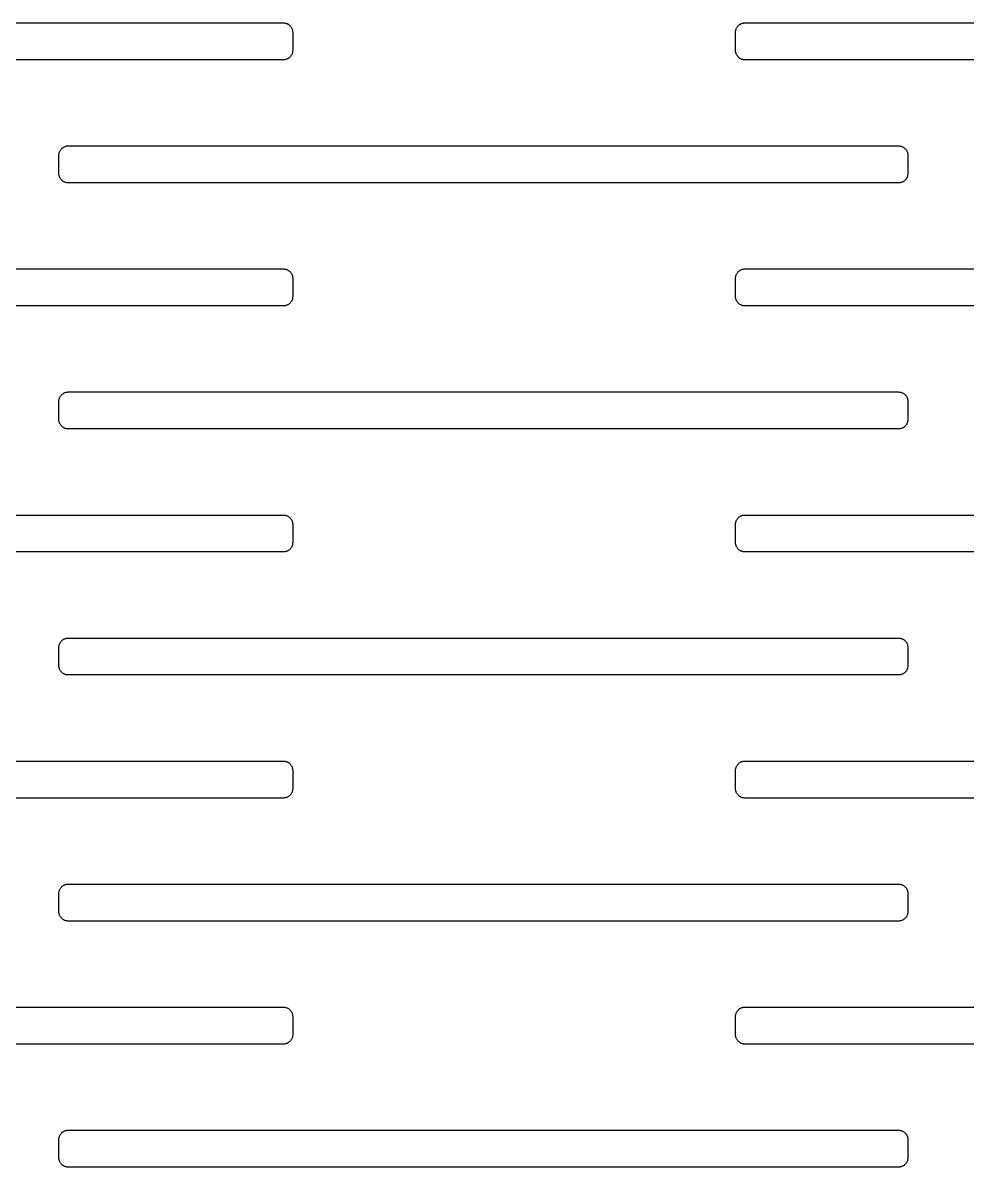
# Model space of a CAD drawing. Header units: metres. Extents: x -156 to 156, y -163 to 163.
# Drawn here: x -100.47 to -69.77, y -37.3 to -0.1 of the extents above; entities that cross this region are included whole.
import ezdxf

# ---------------------------------------------------------------- set-up
doc = ezdxf.new("R2010")
doc.units = ezdxf.units.M

msp = doc.modelspace()

# ---------------------------------------------------------------- linework, layer by layer
for p, q in [((-119, -0.09999), (-92, -0.09999)), ((-92, -0.09999), (-91.9812, -0.10059)), ((-91.9812, -0.10059), (-91.9624, -0.10236)), ((-91.9624, -0.10236), (-91.9438, -0.1053)), ((-91.9438, -0.1053), (-91.9254, -0.10942)), ((-91.9254, -0.10942), (-91.9073, -0.11467)), ((-91.9073, -0.11467), (-91.8896, -0.12106)), ((-91.8896, -0.12106), (-91.8723, -0.12854)), ((-91.8723, -0.12854), (-91.8555, -0.1371)), ((-91.8555, -0.1371), (-91.8392, -0.1467)), ((-91.8392, -0.1467), (-91.8237, -0.15729)), ((-91.8237, -0.15729), (-91.8088, -0.16884)), ((-91.8088, -0.16884), (-91.7946, -0.1813)), ((-91.7946, -0.1813), (-91.7813, -0.19463)), ((-91.7813, -0.19463), (-91.7688, -0.20877)), ((-91.7688, -0.20877), (-91.7573, -0.22366)), ((-91.7573, -0.22366), (-91.7467, -0.23924)), ((-91.7467, -0.23924), (-91.7371, -0.25546)), ((-91.7371, -0.25546), (-91.7285, -0.27226)), ((-91.7285, -0.27226), (-91.7211, -0.28955)), ((-91.7211, -0.28955), (-91.7147, -0.30728)), ((-91.7147, -0.30728), (-91.7094, -0.32539)), ((-91.7094, -0.32539), (-91.7053, -0.34378)), ((-91.7053, -0.34378), (-91.7024, -0.3624)), ((-91.7024, -0.3624), (-91.7006, -0.38115)), ((-77.2994, -0.38115), (-77.2976, -0.3624)), ((-77.2976, -0.3624), (-77.2947, -0.34378)), ((-77.2947, -0.34378), (-77.2906, -0.32539)), ((-77.2906, -0.32539), (-77.2853, -0.30728)), ((-77.2853, -0.30728), (-77.2789, -0.28955)), ((-77.2789, -0.28955), (-77.2714, -0.27226)), ((-77.2714, -0.27226), (-77.2629, -0.25546)), ((-77.2629, -0.25546), (-77.2533, -0.23924)), ((-77.2533, -0.23924), (-77.2427, -0.22366)), ((-77.2427, -0.22366), (-77.2312, -0.20877)), ((-77.2312, -0.20877), (-77.2187, -0.19463)), ((-77.2187, -0.19463), (-77.2054, -0.1813)), ((-77.2054, -0.1813), (-77.1912, -0.16884)), ((-77.1912, -0.16884), (-77.1763, -0.15729)), ((-77.1763, -0.15729), (-77.1608, -0.1467)), ((-77.1608, -0.1467), (-77.1445, -0.1371)), ((-77.1445, -0.1371), (-77.1277, -0.12854)), ((-77.1277, -0.12854), (-77.1104, -0.12106)), ((-77.1104, -0.12106), (-77.0927, -0.11467)), ((-77.0927, -0.11467), (-77.0746, -0.10942)), ((-77.0746, -0.10942), (-77.0562, -0.1053)), ((-77.0562, -0.1053), (-77.0376, -0.10236)), ((-77.0376, -0.10236), (-77.0188, -0.10059)), ((-77.0188, -0.10059), (-77, -0.09999)), ((-77, -0.09999), (-50, -0.09999)), ((-91.7006, -0.38115), (-91.7, -0.39999)), ((-91.7, -0.39999), (-91.7, -1)), ((-77.3, -0.39999), (-77.2994, -0.38115)), ((-77.3, -1), (-77.3, -0.39999)), ((-91.7211, -1.11043), (-91.7285, -1.12773)), ((-91.7147, -1.0927), (-91.7211, -1.11043)), ((-91.7094, -1.0746), (-91.7147, -1.0927)), ((-91.7053, -1.05621), (-91.7094, -1.0746)), ((-91.7024, -1.0376), (-91.7053, -1.05621)), ((-91.7006, -1.01883), (-91.7024, -1.0376)), ((-91.7, -1), (-91.7006, -1.01883)), ((-77.2994, -1.01883), (-77.3, -1)), ((-77.2976, -1.0376), (-77.2994, -1.01883)), ((-77.2947, -1.05621), (-77.2976, -1.0376)), ((-77.2906, -1.0746), (-77.2947, -1.05621)), ((-77.2853, -1.0927), (-77.2906, -1.0746)), ((-77.2789, -1.11043), (-77.2853, -1.0927)), ((-77.2714, -1.12773), (-77.2789, -1.11043)), ((-92, -1.29999), (-119, -1.29999)), ((-91.9812, -1.29941), (-92, -1.29999)), ((-91.9624, -1.29762), (-91.9812, -1.29941)), ((-91.9438, -1.29468), (-91.9624, -1.29762)), ((-91.9254, -1.29057), (-91.9438, -1.29468)), ((-91.9073, -1.28531), (-91.9254, -1.29057)), ((-91.8896, -1.27893), (-91.9073, -1.28531)), ((-91.8723, -1.27144), (-91.8896, -1.27893)), ((-91.8555, -1.26288), (-91.8723, -1.27144)), ((-91.8392, -1.2533), (-91.8555, -1.26288)), ((-91.8237, -1.24269), (-91.8392, -1.2533)), ((-91.8088, -1.23114), (-91.8237, -1.24269)), ((-91.7946, -1.21869), (-91.8088, -1.23114)), ((-91.7813, -1.20535), (-91.7946, -1.21869)), ((-91.7688, -1.19122), (-91.7813, -1.20535)), ((-91.7573, -1.17633), (-91.7688, -1.19122)), ((-91.7467, -1.16074), (-91.7573, -1.17633)), ((-91.7371, -1.14452), (-91.7467, -1.16074)), ((-91.7285, -1.12773), (-91.7371, -1.14452)), ((-77.2629, -1.14452), (-77.2714, -1.12773)), ((-77.2533, -1.16074), (-77.2629, -1.14452)), ((-77.2427, -1.17633), (-77.2533, -1.16074)), ((-77.2312, -1.19122), (-77.2427, -1.17633)), ((-77.2187, -1.20535), (-77.2312, -1.19122)), ((-77.2054, -1.21869), (-77.2187, -1.20535)), ((-77.1912, -1.23114), (-77.2054, -1.21869)), ((-77.1763, -1.24269), (-77.1912, -1.23114)), ((-77.1608, -1.2533), (-77.1763, -1.24269)), ((-77.1445, -1.26288), (-77.1608, -1.2533)), ((-77.1277, -1.27144), (-77.1445, -1.26288)), ((-77.1104, -1.27893), (-77.1277, -1.27144)), ((-77.0927, -1.28531), (-77.1104, -1.27893)), ((-77.0746, -1.29057), (-77.0927, -1.28531)), ((-77.0562, -1.29468), (-77.0746, -1.29057)), ((-77.0376, -1.29762), (-77.0562, -1.29468)), ((-77.0188, -1.29941), (-77.0376, -1.29762)), ((-77, -1.29999), (-77.0188, -1.29941)), ((-50, -1.29999), (-77, -1.29999)), ((-99.3, -4.39999), (-99.2994, -4.38115)), ((-99.3, -5), (-99.3, -4.39999)), ((-99.2994, -4.38115), (-99.2976, -4.3624)), ((-99.2976, -4.3624), (-99.2947, -4.34378)), ((-99.2947, -4.34378), (-99.2906, -4.32539)), ((-99.2906, -4.32539), (-99.2853, -4.30728)), ((-99.2853, -4.30728), (-99.2789, -4.28955)), ((-99.2789, -4.28955), (-99.2714, -4.27226)), ((-99.2714, -4.27226), (-99.2629, -4.25546)), ((-99.2629, -4.25546), (-99.2533, -4.23924)), ((-99.2533, -4.23924), (-99.2427, -4.22366)), ((-99.2427, -4.22366), (-99.2312, -4.20877)), ((-99.2312, -4.20877), (-99.2187, -4.19463)), ((-99.2187, -4.19463), (-99.2054, -4.1813)), ((-99.2054, -4.1813), (-99.1912, -4.16884)), ((-99.1912, -4.16884), (-99.1763, -4.15729)), ((-99.1763, -4.15729), (-99.1608, -4.1467)), ((-99.1608, -4.1467), (-99.1445, -4.1371)), ((-99.1445, -4.1371), (-99.1277, -4.12854)), ((-99.1277, -4.12854), (-99.1104, -4.12106)), ((-99.1104, -4.12106), (-99.0927, -4.11467)), ((-99.0927, -4.11467), (-99.0746, -4.10942)), ((-99.0746, -4.10942), (-99.0562, -4.1053)), ((-99.0562, -4.1053), (-99.0376, -4.10236)), ((-99.0376, -4.10236), (-99.0188, -4.10059)), ((-99.0188, -4.10059), (-99, -4.09999)), ((-99, -4.09999), (-72, -4.09999)), ((-72, -4.09999), (-71.9812, -4.10059)), ((-71.9812, -4.10059), (-71.9624, -4.10236)), ((-71.9624, -4.10236), (-71.9438, -4.1053)), ((-71.9438, -4.1053), (-71.9254, -4.10942)), ((-71.9254, -4.10942), (-71.9073, -4.11467)), ((-71.9073, -4.11467), (-71.8896, -4.12106)), ((-71.8896, -4.12106), (-71.8723, -4.12854)), ((-71.8723, -4.12854), (-71.8555, -4.1371)), ((-71.8555, -4.1371), (-71.8392, -4.1467)), ((-71.8392, -4.1467), (-71.8237, -4.15729)), ((-71.8237, -4.15729), (-71.8088, -4.16884)), ((-71.8088, -4.16884), (-71.7946, -4.1813)), ((-71.7946, -4.1813), (-71.7813, -4.19463)), ((-71.7813, -4.19463), (-71.7688, -4.20877)), ((-71.7688, -4.20877), (-71.7573, -4.22366)), ((-71.7573, -4.22366), (-71.7467, -4.23924)), ((-71.7467, -4.23924), (-71.7371, -4.25546)), ((-71.7371, -4.25546), (-71.7285, -4.27226)), ((-71.7285, -4.27226), (-71.7211, -4.28955)), ((-71.7211, -4.28955), (-71.7147, -4.30728)), ((-71.7147, -4.30728), (-71.7094, -4.32539)), ((-71.7094, -4.32539), (-71.7053, -4.34378)), ((-71.7053, -4.34378), (-71.7024, -4.3624)), ((-71.7024, -4.3624), (-71.7006, -4.38115)), ((-71.7006, -4.38115), (-71.7, -4.39999)), ((-71.7, -4.39999), (-71.7, -5)), ((-99.2994, -5.01883), (-99.3, -5)), ((-99.2976, -5.0376), (-99.2994, -5.01883)), ((-99.2947, -5.05621), (-99.2976, -5.0376)), ((-99.2906, -5.0746), (-99.2947, -5.05621)), ((-99.2853, -5.0927), (-99.2906, -5.0746)), ((-99.2789, -5.11043), (-99.2853, -5.0927)), ((-99.2714, -5.12773), (-99.2789, -5.11043)), ((-99.2629, -5.14452), (-99.2714, -5.12773)), ((-99.2533, -5.16074), (-99.2629, -5.14452)), ((-99.2427, -5.17633), (-99.2533, -5.16074)), ((-99.2312, -5.19122), (-99.2427, -5.17633)), ((-99.2187, -5.20535), (-99.2312, -5.19122)), ((-99.2054, -5.21869), (-99.2187, -5.20535)), ((-71.7813, -5.20535), (-71.7946, -5.21869)), ((-71.7688, -5.19122), (-71.7813, -5.20535)), ((-71.7573, -5.17633), (-71.7688, -5.19122)), ((-71.7467, -5.16074), (-71.7573, -5.17633)), ((-71.7371, -5.14452), (-71.7467, -5.16074)), ((-71.7285, -5.12773), (-71.7371, -5.14452)), ((-71.7211, -5.11043), (-71.7285, -5.12773)), ((-71.7147, -5.0927), (-71.7211, -5.11043)), ((-71.7094, -5.0746), (-71.7147, -5.0927)), ((-71.7053, -5.05621), (-71.7094, -5.0746)), ((-71.7024, -5.0376), (-71.7053, -5.05621)), ((-71.7006, -5.01883), (-71.7024, -5.0376)), ((-71.7, -5), (-71.7006, -5.01883)), ((-99.1912, -5.23114), (-99.2054, -5.21869)), ((-99.1763, -5.24269), (-99.1912, -5.23114)), ((-99.1608, -5.2533), (-99.1763, -5.24269)), ((-99.1445, -5.26288), (-99.1608, -5.2533)), ((-99.1277, -5.27144), (-99.1445, -5.26288)), ((-99.1104, -5.27893), (-99.1277, -5.27144)), ((-99.0927, -5.28531), (-99.1104, -5.27893)), ((-99.0746, -5.29057), (-99.0927, -5.28531)), ((-99.0562, -5.29468), (-99.0746, -5.29057)), ((-99.0376, -5.29762), (-99.0562, -5.29468)), ((-99.0188, -5.29941), (-99.0376, -5.29762)), ((-99, -5.29999), (-99.0188, -5.29941)), ((-72, -5.29999), (-99, -5.29999)), ((-71.9812, -5.29941), (-72, -5.29999)), ((-71.9624, -5.29762), (-71.9812, -5.29941)), ((-71.9438, -5.29468), (-71.9624, -5.29762)), ((-71.9254, -5.29057), (-71.9438, -5.29468)), ((-71.9073, -5.28531), (-71.9254, -5.29057)), ((-71.8896, -5.27893), (-71.9073, -5.28531)), ((-71.8723, -5.27144), (-71.8896, -5.27893)), ((-71.8555, -5.26288), (-71.8723, -5.27144)), ((-71.8392, -5.2533), (-71.8555, -5.26288)), ((-71.8237, -5.24269), (-71.8392, -5.2533)), ((-71.8088, -5.23114), (-71.8237, -5.24269)), ((-71.7946, -5.21869), (-71.8088, -5.23114)), ((-119, -8.09999), (-92, -8.09999)), ((-92, -8.09999), (-91.9812, -8.10059)), ((-91.9812, -8.10059), (-91.9624, -8.10236)), ((-91.9624, -8.10236), (-91.9438, -8.1053)), ((-91.9438, -8.1053), (-91.9254, -8.10942)), ((-91.9254, -8.10942), (-91.9073, -8.11467)), ((-91.9073, -8.11467), (-91.8896, -8.12106)), ((-91.8896, -8.12106), (-91.8723, -8.12854)), ((-91.8723, -8.12854), (-91.8555, -8.1371)), ((-91.8555, -8.1371), (-91.8392, -8.1467)), ((-91.8392, -8.1467), (-91.8237, -8.15729)), ((-91.8237, -8.15729), (-91.8088, -8.16884)), ((-91.8088, -8.16884), (-91.7946, -8.1813)), ((-91.7946, -8.1813), (-91.7813, -8.19463)), ((-77.2187, -8.19463), (-77.2054, -8.1813)), ((-77.2054, -8.1813), (-77.1912, -8.16884)), ((-77.1912, -8.16884), (-77.1763, -8.15729)), ((-77.1763, -8.15729), (-77.1608, -8.1467)), ((-77.1608, -8.1467), (-77.1445, -8.1371)), ((-77.1445, -8.1371), (-77.1277, -8.12854)), ((-77.1277, -8.12854), (-77.1104, -8.12106)), ((-77.1104, -8.12106), (-77.0927, -8.11467)), ((-77.0927, -8.11467), (-77.0746, -8.10942)), ((-77.0746, -8.10942), (-77.0562, -8.1053)), ((-77.0562, -8.1053), (-77.0376, -8.10236)), ((-77.0376, -8.10236), (-77.0188, -8.10059)), ((-77.0188, -8.10059), (-77, -8.09999)), ((-77, -8.09999), (-50, -8.09999)), ((-91.7813, -8.19463), (-91.7688, -8.20877)), ((-91.7688, -8.20877), (-91.7573, -8.22366)), ((-91.7573, -8.22366), (-91.7467, -8.23924)), ((-91.7467, -8.23924), (-91.7371, -8.25546)), ((-91.7371, -8.25546), (-91.7285, -8.27226)), ((-91.7285, -8.27226), (-91.7211, -8.28955)), ((-91.7211, -8.28955), (-91.7147, -8.30728)), ((-91.7147, -8.30728), (-91.7094, -8.32539)), ((-91.7094, -8.32539), (-91.7053, -8.34378)), ((-91.7053, -8.34378), (-91.7024, -8.3624)), ((-91.7024, -8.3624), (-91.7006, -8.38115)), ((-91.7006, -8.38115), (-91.7, -8.39999)), ((-91.7, -8.39999), (-91.7, -9)), ((-77.3, -8.39999), (-77.2994, -8.38115)), ((-77.3, -9), (-77.3, -8.39999)), ((-77.2994, -8.38115), (-77.2976, -8.3624)), ((-77.2976, -8.3624), (-77.2947, -8.34378)), ((-77.2947, -8.34378), (-77.2906, -8.32539)), ((-77.2906, -8.32539), (-77.2853, -8.30728)), ((-77.2853, -8.30728), (-77.2789, -8.28955)), ((-77.2789, -8.28955), (-77.2714, -8.27226)), ((-77.2714, -8.27226), (-77.2629, -8.25546)), ((-77.2629, -8.25546), (-77.2533, -8.23924)), ((-77.2533, -8.23924), (-77.2427, -8.22366)), ((-77.2427, -8.22366), (-77.2312, -8.20877)), ((-77.2312, -8.20877), (-77.2187, -8.19463)), ((-92, -9.29999), (-119, -9.29999)), ((-91.9812, -9.29941), (-92, -9.29999)), ((-91.9624, -9.29762), (-91.9812, -9.29941)), ((-91.9438, -9.29468), (-91.9624, -9.29762)), ((-91.9254, -9.29057), (-91.9438, -9.29468)), ((-91.9073, -9.28531), (-91.9254, -9.29057)), ((-91.8896, -9.27893), (-91.9073, -9.28531)), ((-91.8723, -9.27144), (-91.8896, -9.27893)), ((-91.8555, -9.26288), (-91.8723, -9.27144)), ((-91.8392, -9.2533), (-91.8555, -9.26288)), ((-91.8237, -9.24269), (-91.8392, -9.2533)), ((-91.8088, -9.23114), (-91.8237, -9.24269)), ((-91.7946, -9.21869), (-91.8088, -9.23114)), ((-91.7813, -9.20535), (-91.7946, -9.21869)), ((-91.7688, -9.19122), (-91.7813, -9.20535)), ((-91.7573, -9.17633), (-91.7688, -9.19122)), ((-91.7467, -9.16074), (-91.7573, -9.17633)), ((-91.7371, -9.14452), (-91.7467, -9.16074)), ((-91.7285, -9.12773), (-91.7371, -9.14452)), ((-91.7211, -9.11043), (-91.7285, -9.12773)), ((-91.7147, -9.0927), (-91.7211, -9.11043)), ((-91.7094, -9.0746), (-91.7147, -9.0927)), ((-91.7053, -9.05621), (-91.7094, -9.0746)), ((-91.7024, -9.0376), (-91.7053, -9.05621)), ((-91.7006, -9.01883), (-91.7024, -9.0376)), ((-91.7, -9), (-91.7006, -9.01883)), ((-77.2994, -9.01883), (-77.3, -9)), ((-77.2976, -9.0376), (-77.2994, -9.01883)), ((-77.2947, -9.05621), (-77.2976, -9.0376)), ((-77.2906, -9.0746), (-77.2947, -9.05621)), ((-77.2853, -9.0927), (-77.2906, -9.0746)), ((-77.2789, -9.11043), (-77.2853, -9.0927)), ((-77.2714, -9.12773), (-77.2789, -9.11043)), ((-77.2629, -9.14452), (-77.2714, -9.12773)), ((-77.2533, -9.16074), (-77.2629, -9.14452)), ((-77.2427, -9.17633), (-77.2533, -9.16074)), ((-77.2312, -9.19122), (-77.2427, -9.17633)), ((-77.2187, -9.20535), (-77.2312, -9.19122)), ((-77.2054, -9.21869), (-77.2187, -9.20535)), ((-77.1912, -9.23114), (-77.2054, -9.21869)), ((-77.1763, -9.24269), (-77.1912, -9.23114)), ((-77.1608, -9.2533), (-77.1763, -9.24269)), ((-77.1445, -9.26288), (-77.1608, -9.2533)), ((-77.1277, -9.27144), (-77.1445, -9.26288)), ((-77.1104, -9.27893), (-77.1277, -9.27144)), ((-77.0927, -9.28531), (-77.1104, -9.27893)), ((-77.0746, -9.29057), (-77.0927, -9.28531)), ((-77.0562, -9.29468), (-77.0746, -9.29057)), ((-77.0376, -9.29762), (-77.0562, -9.29468)), ((-77.0188, -9.29941), (-77.0376, -9.29762)), ((-77, -9.29999), (-77.0188, -9.29941)), ((-50, -9.29999), (-77, -9.29999)), ((-99.2789, -12.2896), (-99.2714, -12.2723)), ((-99.2714, -12.2723), (-99.2629, -12.2555)), ((-99.2629, -12.2555), (-99.2533, -12.2392)), ((-99.2533, -12.2392), (-99.2427, -12.2237)), ((-99.2427, -12.2237), (-99.2312, -12.2088)), ((-99.2312, -12.2088), (-99.2187, -12.1946)), ((-99.2187, -12.1946), (-99.2054, -12.1813)), ((-99.2054, -12.1813), (-99.1912, -12.1688)), ((-99.1912, -12.1688), (-99.1763, -12.1573)), ((-99.1763, -12.1573), (-99.1608, -12.1467)), ((-99.1608, -12.1467), (-99.1445, -12.1371)), ((-99.1445, -12.1371), (-99.1277, -12.1285)), ((-99.1277, -12.1285), (-99.1104, -12.1211)), ((-99.1104, -12.1211), (-99.0927, -12.1147)), ((-99.0927, -12.1147), (-99.0746, -12.1094)), ((-99.0746, -12.1094), (-99.0562, -12.1053)), ((-99.0562, -12.1053), (-99.0376, -12.1024)), ((-99.0376, -12.1024), (-99.0188, -12.1006)), ((-99.0188, -12.1006), (-99, -12.1)), ((-99, -12.1), (-72, -12.1)), ((-72, -12.1), (-71.9812, -12.1006)), ((-71.9812, -12.1006), (-71.9624, -12.1024)), ((-71.9624, -12.1024), (-71.9438, -12.1053)), ((-71.9438, -12.1053), (-71.9254, -12.1094)), ((-71.9254, -12.1094), (-71.9073, -12.1147)), ((-71.9073, -12.1147), (-71.8896, -12.1211)), ((-71.8896, -12.1211), (-71.8723, -12.1285)), ((-71.8723, -12.1285), (-71.8555, -12.1371)), ((-71.8555, -12.1371), (-71.8392, -12.1467)), ((-71.8392, -12.1467), (-71.8237, -12.1573)), ((-71.8237, -12.1573), (-71.8088, -12.1688)), ((-71.8088, -12.1688), (-71.7946, -12.1813)), ((-71.7946, -12.1813), (-71.7813, -12.1946)), ((-71.7813, -12.1946), (-71.7688, -12.2088)), ((-71.7688, -12.2088), (-71.7573, -12.2237)), ((-71.7573, -12.2237), (-71.7467, -12.2392)), ((-71.7467, -12.2392), (-71.7371, -12.2555)), ((-71.7371, -12.2555), (-71.7285, -12.2723)), ((-71.7285, -12.2723), (-71.7211, -12.2896)), ((-99.3, -12.4), (-99.2994, -12.3811)), ((-99.3, -13), (-99.3, -12.4)), ((-99.2994, -12.3811), (-99.2976, -12.3624)), ((-99.2976, -12.3624), (-99.2947, -12.3438)), ((-99.2947, -12.3438), (-99.2906, -12.3254)), ((-99.2906, -12.3254), (-99.2853, -12.3073)), ((-99.2853, -12.3073), (-99.2789, -12.2896)), ((-71.7211, -12.2896), (-71.7147, -12.3073)), ((-71.7147, -12.3073), (-71.7094, -12.3254)), ((-71.7094, -12.3254), (-71.7053, -12.3438)), ((-71.7053, -12.3438), (-71.7024, -12.3624)), ((-71.7024, -12.3624), (-71.7006, -12.3811)), ((-71.7006, -12.3811), (-71.7, -12.4)), ((-71.7, -12.4), (-71.7, -13)), ((-99.2994, -13.0188), (-99.3, -13)), ((-99.2976, -13.0376), (-99.2994, -13.0188)), ((-71.7006, -13.0188), (-71.7024, -13.0376)), ((-71.7, -13), (-71.7006, -13.0188)), ((-99.2947, -13.0562), (-99.2976, -13.0376)), ((-99.2906, -13.0746), (-99.2947, -13.0562)), ((-99.2853, -13.0927), (-99.2906, -13.0746)), ((-99.2789, -13.1104), (-99.2853, -13.0927)), ((-99.2714, -13.1277), (-99.2789, -13.1104)), ((-99.2629, -13.1445), (-99.2714, -13.1277)), ((-99.2533, -13.1607), (-99.2629, -13.1445)), ((-99.2427, -13.1763), (-99.2533, -13.1607)), ((-99.2312, -13.1912), (-99.2427, -13.1763)), ((-99.2187, -13.2054), (-99.2312, -13.1912)), ((-99.2054, -13.2187), (-99.2187, -13.2054)), ((-99.1912, -13.2311), (-99.2054, -13.2187)), ((-99.1763, -13.2427), (-99.1912, -13.2311)), ((-99.1608, -13.2533), (-99.1763, -13.2427)), ((-99.1445, -13.2629), (-99.1608, -13.2533)), ((-99.1277, -13.2714), (-99.1445, -13.2629)), ((-99.1104, -13.2789), (-99.1277, -13.2714)), ((-99.0927, -13.2853), (-99.1104, -13.2789)), ((-99.0746, -13.2906), (-99.0927, -13.2853)), ((-99.0562, -13.2947), (-99.0746, -13.2906)), ((-99.0376, -13.2976), (-99.0562, -13.2947)), ((-99.0188, -13.2994), (-99.0376, -13.2976)), ((-99, -13.3), (-99.0188, -13.2994)), ((-72, -13.3), (-99, -13.3)), ((-71.9812, -13.2994), (-72, -13.3)), ((-71.9624, -13.2976), (-71.9812, -13.2994)), ((-71.9438, -13.2947), (-71.9624, -13.2976)), ((-71.9254, -13.2906), (-71.9438, -13.2947)), ((-71.9073, -13.2853), (-71.9254, -13.2906)), ((-71.8896, -13.2789), (-71.9073, -13.2853)), ((-71.8723, -13.2714), (-71.8896, -13.2789)), ((-71.8555, -13.2629), (-71.8723, -13.2714)), ((-71.8392, -13.2533), (-71.8555, -13.2629)), ((-71.8237, -13.2427), (-71.8392, -13.2533)), ((-71.8088, -13.2311), (-71.8237, -13.2427)), ((-71.7946, -13.2187), (-71.8088, -13.2311)), ((-71.7813, -13.2054), (-71.7946, -13.2187)), ((-71.7688, -13.1912), (-71.7813, -13.2054)), ((-71.7573, -13.1763), (-71.7688, -13.1912)), ((-71.7467, -13.1607), (-71.7573, -13.1763)), ((-71.7371, -13.1445), (-71.7467, -13.1607)), ((-71.7285, -13.1277), (-71.7371, -13.1445)), ((-71.7211, -13.1104), (-71.7285, -13.1277)), ((-71.7147, -13.0927), (-71.7211, -13.1104)), ((-71.7094, -13.0746), (-71.7147, -13.0927)), ((-71.7053, -13.0562), (-71.7094, -13.0746)), ((-71.7024, -13.0376), (-71.7053, -13.0562)), ((-119, -16.1), (-92, -16.1)), ((-92, -16.1), (-91.9812, -16.1006)), ((-91.9812, -16.1006), (-91.9624, -16.1024)), ((-91.9624, -16.1024), (-91.9438, -16.1053)), ((-91.9438, -16.1053), (-91.9254, -16.1094)), ((-91.9254, -16.1094), (-91.9073, -16.1147)), ((-91.9073, -16.1147), (-91.8896, -16.1211)), ((-91.8896, -16.1211), (-91.8723, -16.1285)), ((-91.8723, -16.1285), (-91.8555, -16.1371)), ((-91.8555, -16.1371), (-91.8392, -16.1467)), ((-91.8392, -16.1467), (-91.8237, -16.1573)), ((-91.8237, -16.1573), (-91.8088, -16.1688)), ((-91.8088, -16.1688), (-91.7946, -16.1813)), ((-91.7946, -16.1813), (-91.7813, -16.1946)), ((-91.7813, -16.1946), (-91.7688, -16.2088)), ((-91.7688, -16.2088), (-91.7573, -16.2237)), ((-91.7573, -16.2237), (-91.7467, -16.2392)), ((-91.7467, -16.2392), (-91.7371, -16.2555)), ((-91.7371, -16.2555), (-91.7285, -16.2723)), ((-91.7285, -16.2723), (-91.7211, -16.2896)), ((-91.7211, -16.2896), (-91.7147, -16.3073)), ((-91.7147, -16.3073), (-91.7094, -16.3254)), ((-91.7094, -16.3254), (-91.7053, -16.3438)), ((-91.7053, -16.3438), (-91.7024, -16.3624)), ((-91.7024, -16.3624), (-91.7006, -16.3812)), ((-77.2994, -16.3812), (-77.2976, -16.3624)), ((-77.2976, -16.3624), (-77.2947, -16.3438)), ((-77.2947, -16.3438), (-77.2906, -16.3254)), ((-77.2906, -16.3254), (-77.2853, -16.3073)), ((-77.2853, -16.3073), (-77.2789, -16.2896)), ((-77.2789, -16.2896), (-77.2714, -16.2723)), ((-77.2714, -16.2723), (-77.2629, -16.2555)), ((-77.2629, -16.2555), (-77.2533, -16.2392)), ((-77.2533, -16.2392), (-77.2427, -16.2237)), ((-77.2427, -16.2237), (-77.2312, -16.2088)), ((-77.2312, -16.2088), (-77.2187, -16.1946)), ((-77.2187, -16.1946), (-77.2054, -16.1813)), ((-77.2054, -16.1813), (-77.1912, -16.1688)), ((-77.1912, -16.1688), (-77.1763, -16.1573)), ((-77.1763, -16.1573), (-77.1608, -16.1467)), ((-77.1608, -16.1467), (-77.1445, -16.1371)), ((-77.1445, -16.1371), (-77.1277, -16.1285)), ((-77.1277, -16.1285), (-77.1104, -16.1211)), ((-77.1104, -16.1211), (-77.0927, -16.1147)), ((-77.0927, -16.1147), (-77.0746, -16.1094)), ((-77.0746, -16.1094), (-77.0562, -16.1053)), ((-77.0562, -16.1053), (-77.0376, -16.1024)), ((-77.0376, -16.1024), (-77.0188, -16.1006)), ((-77.0188, -16.1006), (-77, -16.1)), ((-77, -16.1), (-50, -16.1)), ((-91.7006, -16.3812), (-91.7, -16.4)), ((-91.7, -16.4), (-91.7, -17)), ((-77.3, -16.4), (-77.2994, -16.3812)), ((-77.3, -17), (-77.3, -16.4)), ((-91.7211, -17.1104), (-91.7285, -17.1277)), ((-91.7147, -17.0927), (-91.7211, -17.1104)), ((-91.7094, -17.0746), (-91.7147, -17.0927)), ((-91.7053, -17.0562), (-91.7094, -17.0746)), ((-91.7024, -17.0376), (-91.7053, -17.0562)), ((-91.7006, -17.0188), (-91.7024, -17.0376)), ((-91.7, -17), (-91.7006, -17.0188)), ((-77.2994, -17.0188), (-77.3, -17)), ((-77.2976, -17.0376), (-77.2994, -17.0188)), ((-77.2947, -17.0562), (-77.2976, -17.0376)), ((-77.2906, -17.0746), (-77.2947, -17.0562)), ((-77.2853, -17.0927), (-77.2906, -17.0746)), ((-77.2789, -17.1104), (-77.2853, -17.0927)), ((-77.2714, -17.1277), (-77.2789, -17.1104)), ((-92, -17.3), (-119, -17.3)), ((-91.9812, -17.2994), (-92, -17.3)), ((-91.9624, -17.2976), (-91.9812, -17.2994)), ((-91.9438, -17.2947), (-91.9624, -17.2976)), ((-91.9254, -17.2906), (-91.9438, -17.2947)), ((-91.9073, -17.2853), (-91.9254, -17.2906)), ((-91.8896, -17.2789), (-91.9073, -17.2853)), ((-91.8723, -17.2714), (-91.8896, -17.2789)), ((-91.8555, -17.2629), (-91.8723, -17.2714)), ((-91.8392, -17.2533), (-91.8555, -17.2629)), ((-91.8237, -17.2427), (-91.8392, -17.2533)), ((-91.8088, -17.2311), (-91.8237, -17.2427)), ((-91.7946, -17.2187), (-91.8088, -17.2311)), ((-91.7813, -17.2054), (-91.7946, -17.2187)), ((-91.7688, -17.1912), (-91.7813, -17.2054)), ((-91.7573, -17.1763), (-91.7688, -17.1912)), ((-91.7467, -17.1607), (-91.7573, -17.1763)), ((-91.7371, -17.1445), (-91.7467, -17.1607)), ((-91.7285, -17.1277), (-91.7371, -17.1445)), ((-77.2629, -17.1445), (-77.2714, -17.1277)), ((-77.2533, -17.1607), (-77.2629, -17.1445)), ((-77.2427, -17.1763), (-77.2533, -17.1607)), ((-77.2312, -17.1912), (-77.2427, -17.1763)), ((-77.2187, -17.2054), (-77.2312, -17.1912)), ((-77.2054, -17.2187), (-77.2187, -17.2054)), ((-77.1912, -17.2311), (-77.2054, -17.2187)), ((-77.1763, -17.2427), (-77.1912, -17.2311)), ((-77.1608, -17.2533), (-77.1763, -17.2427)), ((-77.1445, -17.2629), (-77.1608, -17.2533)), ((-77.1277, -17.2714), (-77.1445, -17.2629)), ((-77.1104, -17.2789), (-77.1277, -17.2714)), ((-77.0927, -17.2853), (-77.1104, -17.2789)), ((-77.0746, -17.2906), (-77.0927, -17.2853)), ((-77.0562, -17.2947), (-77.0746, -17.2906)), ((-77.0376, -17.2976), (-77.0562, -17.2947)), ((-77.0188, -17.2994), (-77.0376, -17.2976)), ((-77, -17.3), (-77.0188, -17.2994)), ((-50, -17.3), (-77, -17.3)), ((-99.3, -20.4), (-99.2994, -20.3812)), ((-99.3, -21), (-99.3, -20.4)), ((-99.2994, -20.3812), (-99.2976, -20.3624)), ((-99.2976, -20.3624), (-99.2947, -20.3438)), ((-99.2947, -20.3438), (-99.2906, -20.3254)), ((-99.2906, -20.3254), (-99.2853, -20.3073)), ((-99.2853, -20.3073), (-99.2789, -20.2896)), ((-99.2789, -20.2896), (-99.2714, -20.2723)), ((-99.2714, -20.2723), (-99.2629, -20.2555)), ((-99.2629, -20.2555), (-99.2533, -20.2392)), ((-99.2533, -20.2392), (-99.2427, -20.2237)), ((-99.2427, -20.2237), (-99.2312, -20.2088)), ((-99.2312, -20.2088), (-99.2187, -20.1946)), ((-99.2187, -20.1946), (-99.2054, -20.1813)), ((-99.2054, -20.1813), (-99.1912, -20.1688)), ((-99.1912, -20.1688), (-99.1763, -20.1573)), ((-99.1763, -20.1573), (-99.1608, -20.1467)), ((-99.1608, -20.1467), (-99.1445, -20.1371)), ((-99.1445, -20.1371), (-99.1277, -20.1285)), ((-99.1277, -20.1285), (-99.1104, -20.1211)), ((-99.1104, -20.1211), (-99.0927, -20.1147)), ((-99.0927, -20.1147), (-99.0746, -20.1094)), ((-99.0746, -20.1094), (-99.0562, -20.1053)), ((-99.0562, -20.1053), (-99.0376, -20.1024)), ((-99.0376, -20.1024), (-99.0188, -20.1006)), ((-99.0188, -20.1006), (-99, -20.1)), ((-99, -20.1), (-72, -20.1)), ((-72, -20.1), (-71.9812, -20.1006)), ((-71.9812, -20.1006), (-71.9624, -20.1024)), ((-71.9624, -20.1024), (-71.9438, -20.1053)), ((-71.9438, -20.1053), (-71.9254, -20.1094)), ((-71.9254, -20.1094), (-71.9073, -20.1147)), ((-71.9073, -20.1147), (-71.8896, -20.1211)), ((-71.8896, -20.1211), (-71.8723, -20.1285)), ((-71.8723, -20.1285), (-71.8555, -20.1371)), ((-71.8555, -20.1371), (-71.8392, -20.1467)), ((-71.8392, -20.1467), (-71.8237, -20.1573)), ((-71.8237, -20.1573), (-71.8088, -20.1688)), ((-71.8088, -20.1688), (-71.7946, -20.1813)), ((-71.7946, -20.1813), (-71.7813, -20.1946)), ((-71.7813, -20.1946), (-71.7688, -20.2088)), ((-71.7688, -20.2088), (-71.7573, -20.2237)), ((-71.7573, -20.2237), (-71.7467, -20.2392)), ((-71.7467, -20.2392), (-71.7371, -20.2555)), ((-71.7371, -20.2555), (-71.7285, -20.2723)), ((-71.7285, -20.2723), (-71.7211, -20.2896)), ((-71.7211, -20.2896), (-71.7147, -20.3073)), ((-71.7147, -20.3073), (-71.7094, -20.3254)), ((-71.7094, -20.3254), (-71.7053, -20.3438)), ((-71.7053, -20.3438), (-71.7024, -20.3624)), ((-71.7024, -20.3624), (-71.7006, -20.3812)), ((-71.7006, -20.3812), (-71.7, -20.4)), ((-71.7, -20.4), (-71.7, -21)), ((-99.2994, -21.0188), (-99.3, -21)), ((-99.2976, -21.0376), (-99.2994, -21.0188)), ((-99.2947, -21.0562), (-99.2976, -21.0376)), ((-99.2906, -21.0746), (-99.2947, -21.0562)), ((-99.2853, -21.0927), (-99.2906, -21.0746)), ((-99.2789, -21.1104), (-99.2853, -21.0927)), ((-99.2714, -21.1277), (-99.2789, -21.1104)), ((-99.2629, -21.1445), (-99.2714, -21.1277)), ((-99.2533, -21.1607), (-99.2629, -21.1445)), ((-99.2427, -21.1763), (-99.2533, -21.1607)), ((-99.2312, -21.1912), (-99.2427, -21.1763)), ((-99.2187, -21.2054), (-99.2312, -21.1912)), ((-71.7688, -21.1912), (-71.7813, -21.2054)), ((-71.7573, -21.1763), (-71.7688, -21.1912)), ((-71.7467, -21.1607), (-71.7573, -21.1763)), ((-71.7371, -21.1445), (-71.7467, -21.1607)), ((-71.7285, -21.1277), (-71.7371, -21.1445)), ((-71.7211, -21.1104), (-71.7285, -21.1277)), ((-71.7147, -21.0927), (-71.7211, -21.1104)), ((-71.7094, -21.0746), (-71.7147, -21.0927)), ((-71.7053, -21.0562), (-71.7094, -21.0746)), ((-71.7024, -21.0376), (-71.7053, -21.0562)), ((-71.7006, -21.0188), (-71.7024, -21.0376)), ((-71.7, -21), (-71.7006, -21.0188)), ((-99.2054, -21.2187), (-99.2187, -21.2054)), ((-99.1912, -21.2311), (-99.2054, -21.2187)), ((-99.1763, -21.2427), (-99.1912, -21.2311)), ((-99.1608, -21.2533), (-99.1763, -21.2427)), ((-99.1445, -21.2629), (-99.1608, -21.2533)), ((-99.1277, -21.2714), (-99.1445, -21.2629)), ((-99.1104, -21.2789), (-99.1277, -21.2714)), ((-99.0927, -21.2853), (-99.1104, -21.2789)), ((-99.0746, -21.2906), (-99.0927, -21.2853)), ((-99.0562, -21.2947), (-99.0746, -21.2906)), ((-99.0376, -21.2976), (-99.0562, -21.2947)), ((-99.0188, -21.2994), (-99.0376, -21.2976)), ((-99, -21.3), (-99.0188, -21.2994)), ((-72, -21.3), (-99, -21.3)), ((-71.9812, -21.2994), (-72, -21.3)), ((-71.9624, -21.2976), (-71.9812, -21.2994)), ((-71.9438, -21.2947), (-71.9624, -21.2976)), ((-71.9254, -21.2906), (-71.9438, -21.2947)), ((-71.9073, -21.2853), (-71.9254, -21.2906)), ((-71.8896, -21.2789), (-71.9073, -21.2853)), ((-71.8723, -21.2714), (-71.8896, -21.2789)), ((-71.8555, -21.2629), (-71.8723, -21.2714)), ((-71.8392, -21.2533), (-71.8555, -21.2629)), ((-71.8237, -21.2427), (-71.8392, -21.2533)), ((-71.8088, -21.2311), (-71.8237, -21.2427)), ((-71.7946, -21.2187), (-71.8088, -21.2311)), ((-71.7813, -21.2054), (-71.7946, -21.2187)), ((-119, -24.1), (-92, -24.1)), ((-92, -24.1), (-91.9812, -24.1006)), ((-91.9812, -24.1006), (-91.9624, -24.1024)), ((-91.9624, -24.1024), (-91.9438, -24.1053)), ((-91.9438, -24.1053), (-91.9254, -24.1094)), ((-91.9254, -24.1094), (-91.9073, -24.1147)), ((-91.9073, -24.1147), (-91.8896, -24.1211)), ((-91.8896, -24.1211), (-91.8723, -24.1285)), ((-91.8723, -24.1285), (-91.8555, -24.1371)), ((-91.8555, -24.1371), (-91.8392, -24.1467)), ((-91.8392, -24.1467), (-91.8237, -24.1573)), ((-91.8237, -24.1573), (-91.8088, -24.1688)), ((-91.8088, -24.1688), (-91.7946, -24.1813)), ((-77.2054, -24.1813), (-77.1912, -24.1688)), ((-77.1912, -24.1688), (-77.1763, -24.1573)), ((-77.1763, -24.1573), (-77.1608, -24.1467)), ((-77.1608, -24.1467), (-77.1445, -24.1371)), ((-77.1445, -24.1371), (-77.1277, -24.1285)), ((-77.1277, -24.1285), (-77.1104, -24.1211)), ((-77.1104, -24.1211), (-77.0927, -24.1147)), ((-77.0927, -24.1147), (-77.0746, -24.1094)), ((-77.0746, -24.1094), (-77.0562, -24.1053)), ((-77.0562, -24.1053), (-77.0376, -24.1024)), ((-77.0376, -24.1024), (-77.0188, -24.1006)), ((-77.0188, -24.1006), (-77, -24.1)), ((-77, -24.1), (-50, -24.1)), ((-91.7946, -24.1813), (-91.7813, -24.1946)), ((-91.7813, -24.1946), (-91.7688, -24.2088)), ((-91.7688, -24.2088), (-91.7573, -24.2237)), ((-91.7573, -24.2237), (-91.7467, -24.2392)), ((-91.7467, -24.2392), (-91.7371, -24.2555)), ((-91.7371, -24.2555), (-91.7285, -24.2723)), ((-91.7285, -24.2723), (-91.7211, -24.2896)), ((-91.7211, -24.2896), (-91.7147, -24.3073)), ((-91.7147, -24.3073), (-91.7094, -24.3254)), ((-91.7094, -24.3254), (-91.7053, -24.3438)), ((-91.7053, -24.3438), (-91.7024, -24.3624)), ((-91.7024, -24.3624), (-91.7006, -24.3812)), ((-91.7006, -24.3812), (-91.7, -24.4)), ((-91.7, -24.4), (-91.7, -25)), ((-77.3, -24.4), (-77.2994, -24.3812)), ((-77.3, -25), (-77.3, -24.4)), ((-77.2994, -24.3812), (-77.2976, -24.3624)), ((-77.2976, -24.3624), (-77.2947, -24.3438)), ((-77.2947, -24.3438), (-77.2906, -24.3254)), ((-77.2906, -24.3254), (-77.2853, -24.3073)), ((-77.2853, -24.3073), (-77.2789, -24.2896)), ((-77.2789, -24.2896), (-77.2714, -24.2723)), ((-77.2714, -24.2723), (-77.2629, -24.2555)), ((-77.2629, -24.2555), (-77.2533, -24.2392)), ((-77.2533, -24.2392), (-77.2427, -24.2237)), ((-77.2427, -24.2237), (-77.2312, -24.2088)), ((-77.2312, -24.2088), (-77.2187, -24.1946)), ((-77.2187, -24.1946), (-77.2054, -24.1813)), ((-91.9438, -25.2947), (-91.9624, -25.2976)), ((-91.9254, -25.2906), (-91.9438, -25.2947)), ((-91.9073, -25.2853), (-91.9254, -25.2906)), ((-91.8896, -25.2789), (-91.9073, -25.2853)), ((-91.8723, -25.2714), (-91.8896, -25.2789)), ((-91.8555, -25.2629), (-91.8723, -25.2714)), ((-91.8392, -25.2533), (-91.8555, -25.2629)), ((-91.8237, -25.2427), (-91.8392, -25.2533)), ((-91.8088, -25.2311), (-91.8237, -25.2427)), ((-91.7946, -25.2187), (-91.8088, -25.2311)), ((-91.7813, -25.2054), (-91.7946, -25.2187)), ((-91.7688, -25.1912), (-91.7813, -25.2054)), ((-91.7573, -25.1763), (-91.7688, -25.1912)), ((-91.7467, -25.1607), (-91.7573, -25.1763)), ((-91.7371, -25.1445), (-91.7467, -25.1607)), ((-91.7285, -25.1277), (-91.7371, -25.1445)), ((-91.7211, -25.1104), (-91.7285, -25.1277)), ((-91.7147, -25.0927), (-91.7211, -25.1104)), ((-91.7094, -25.0746), (-91.7147, -25.0927)), ((-91.7053, -25.0562), (-91.7094, -25.0746)), ((-91.7024, -25.0376), (-91.7053, -25.0562)), ((-91.7006, -25.0188), (-91.7024, -25.0376)), ((-91.7, -25), (-91.7006, -25.0188)), ((-77.2994, -25.0188), (-77.3, -25)), ((-77.2976, -25.0376), (-77.2994, -25.0188)), ((-77.2947, -25.0562), (-77.2976, -25.0376)), ((-77.2906, -25.0746), (-77.2947, -25.0562)), ((-77.2853, -25.0927), (-77.2906, -25.0746)), ((-77.2789, -25.1104), (-77.2853, -25.0927)), ((-77.2714, -25.1277), (-77.2789, -25.1104)), ((-77.2629, -25.1445), (-77.2714, -25.1277)), ((-77.2533, -25.1607), (-77.2629, -25.1445)), ((-77.2427, -25.1763), (-77.2533, -25.1607)), ((-77.2312, -25.1912), (-77.2427, -25.1763)), ((-77.2187, -25.2054), (-77.2312, -25.1912)), ((-77.2054, -25.2187), (-77.2187, -25.2054)), ((-77.1912, -25.2311), (-77.2054, -25.2187)), ((-77.1763, -25.2427), (-77.1912, -25.2311)), ((-77.1608, -25.2533), (-77.1763, -25.2427)), ((-77.1445, -25.2629), (-77.1608, -25.2533)), ((-77.1277, -25.2714), (-77.1445, -25.2629)), ((-77.1104, -25.2789), (-77.1277, -25.2714)), ((-77.0927, -25.2853), (-77.1104, -25.2789)), ((-77.0746, -25.2906), (-77.0927, -25.2853)), ((-77.0562, -25.2947), (-77.0746, -25.2906)), ((-77.0376, -25.2976), (-77.0562, -25.2947)), ((-92, -25.3), (-119, -25.3)), ((-91.9812, -25.2994), (-92, -25.3)), ((-91.9624, -25.2976), (-91.9812, -25.2994)), ((-77.0188, -25.2994), (-77.0376, -25.2976)), ((-77, -25.3), (-77.0188, -25.2994)), ((-50, -25.3), (-77, -25.3)), ((-99.2714, -28.2723), (-99.2629, -28.2555)), ((-99.2629, -28.2555), (-99.2533, -28.2392)), ((-99.2533, -28.2392), (-99.2427, -28.2237)), ((-99.2427, -28.2237), (-99.2312, -28.2088)), ((-99.2312, -28.2088), (-99.2187, -28.1946)), ((-99.2187, -28.1946), (-99.2054, -28.1813)), ((-99.2054, -28.1813), (-99.1912, -28.1688)), ((-99.1912, -28.1688), (-99.1763, -28.1573)), ((-99.1763, -28.1573), (-99.1608, -28.1467)), ((-99.1608, -28.1467), (-99.1445, -28.1371)), ((-99.1445, -28.1371), (-99.1277, -28.1285)), ((-99.1277, -28.1285), (-99.1104, -28.1211)), ((-99.1104, -28.1211), (-99.0927, -28.1147)), ((-99.0927, -28.1147), (-99.0746, -28.1094)), ((-99.0746, -28.1094), (-99.0562, -28.1053)), ((-99.0562, -28.1053), (-99.0376, -28.1024)), ((-99.0376, -28.1024), (-99.0188, -28.1006)), ((-99.0188, -28.1006), (-99, -28.1)), ((-99, -28.1), (-72, -28.1)), ((-72, -28.1), (-71.9812, -28.1006)), ((-71.9812, -28.1006), (-71.9624, -28.1024)), ((-71.9624, -28.1024), (-71.9438, -28.1053)), ((-71.9438, -28.1053), (-71.9254, -28.1094)), ((-71.9254, -28.1094), (-71.9073, -28.1147)), ((-71.9073, -28.1147), (-71.8896, -28.1211)), ((-71.8896, -28.1211), (-71.8723, -28.1285)), ((-71.8723, -28.1285), (-71.8555, -28.1371)), ((-71.8555, -28.1371), (-71.8392, -28.1467)), ((-71.8392, -28.1467), (-71.8237, -28.1573)), ((-71.8237, -28.1573), (-71.8088, -28.1688)), ((-71.8088, -28.1688), (-71.7946, -28.1813)), ((-71.7946, -28.1813), (-71.7813, -28.1946)), ((-71.7813, -28.1946), (-71.7688, -28.2088)), ((-71.7688, -28.2088), (-71.7573, -28.2237)), ((-71.7573, -28.2237), (-71.7467, -28.2392)), ((-71.7467, -28.2392), (-71.7371, -28.2555)), ((-71.7371, -28.2555), (-71.7285, -28.2723)), ((-99.3, -28.4), (-99.2994, -28.3812)), ((-99.3, -29), (-99.3, -28.4)), ((-99.2994, -28.3812), (-99.2976, -28.3624)), ((-99.2976, -28.3624), (-99.2947, -28.3438)), ((-99.2947, -28.3438), (-99.2906, -28.3254)), ((-99.2906, -28.3254), (-99.2853, -28.3073)), ((-99.2853, -28.3073), (-99.2789, -28.2896)), ((-99.2789, -28.2896), (-99.2714, -28.2723)), ((-71.7285, -28.2723), (-71.7211, -28.2896)), ((-71.7211, -28.2896), (-71.7147, -28.3073)), ((-71.7147, -28.3073), (-71.7094, -28.3254)), ((-71.7094, -28.3254), (-71.7053, -28.3438)), ((-71.7053, -28.3438), (-71.7024, -28.3624)), ((-71.7024, -28.3624), (-71.7006, -28.3812)), ((-71.7006, -28.3812), (-71.7, -28.4)), ((-71.7, -28.4), (-71.7, -29)), ((-99.2994, -29.0188), (-99.3, -29)), ((-71.7, -29), (-71.7006, -29.0188)), ((-99.2976, -29.0376), (-99.2994, -29.0188)), ((-99.2947, -29.0562), (-99.2976, -29.0376)), ((-99.2906, -29.0746), (-99.2947, -29.0562)), ((-99.2853, -29.0927), (-99.2906, -29.0746)), ((-99.2789, -29.1104), (-99.2853, -29.0927)), ((-99.2714, -29.1277), (-99.2789, -29.1104)), ((-99.2629, -29.1445), (-99.2714, -29.1277)), ((-99.2533, -29.1607), (-99.2629, -29.1445)), ((-99.2427, -29.1763), (-99.2533, -29.1607)), ((-99.2312, -29.1912), (-99.2427, -29.1763)), ((-99.2187, -29.2054), (-99.2312, -29.1912)), ((-99.2054, -29.2187), (-99.2187, -29.2054)), ((-99.1912, -29.2311), (-99.2054, -29.2187)), ((-99.1763, -29.2427), (-99.1912, -29.2311)), ((-99.1608, -29.2533), (-99.1763, -29.2427)), ((-99.1445, -29.2629), (-99.1608, -29.2533)), ((-99.1277, -29.2714), (-99.1445, -29.2629)), ((-99.1104, -29.2789), (-99.1277, -29.2714)), ((-99.0927, -29.2853), (-99.1104, -29.2789)), ((-99.0746, -29.2906), (-99.0927, -29.2853)), ((-99.0562, -29.2947), (-99.0746, -29.2906)), ((-99.0376, -29.2976), (-99.0562, -29.2947)), ((-99.0188, -29.2994), (-99.0376, -29.2976)), ((-99, -29.3), (-99.0188, -29.2994)), ((-72, -29.3), (-99, -29.3)), ((-71.9812, -29.2994), (-72, -29.3)), ((-71.9624, -29.2976), (-71.9812, -29.2994)), ((-71.9438, -29.2947), (-71.9624, -29.2976)), ((-71.9254, -29.2906), (-71.9438, -29.2947)), ((-71.9073, -29.2853), (-71.9254, -29.2906)), ((-71.8896, -29.2789), (-71.9073, -29.2853)), ((-71.8723, -29.2714), (-71.8896, -29.2789)), ((-71.8555, -29.2629), (-71.8723, -29.2714)), ((-71.8392, -29.2533), (-71.8555, -29.2629)), ((-71.8237, -29.2427), (-71.8392, -29.2533)), ((-71.8088, -29.2311), (-71.8237, -29.2427)), ((-71.7946, -29.2187), (-71.8088, -29.2311)), ((-71.7813, -29.2054), (-71.7946, -29.2187)), ((-71.7688, -29.1912), (-71.7813, -29.2054)), ((-71.7573, -29.1763), (-71.7688, -29.1912)), ((-71.7467, -29.1607), (-71.7573, -29.1763)), ((-71.7371, -29.1445), (-71.7467, -29.1607)), ((-71.7285, -29.1277), (-71.7371, -29.1445)), ((-71.7211, -29.1104), (-71.7285, -29.1277)), ((-71.7147, -29.0927), (-71.7211, -29.1104)), ((-71.7094, -29.0746), (-71.7147, -29.0927)), ((-71.7053, -29.0562), (-71.7094, -29.0746)), ((-71.7024, -29.0376), (-71.7053, -29.0562)), ((-71.7006, -29.0188), (-71.7024, -29.0376)), ((-119, -32.1), (-92, -32.1)), ((-92, -32.1), (-91.9812, -32.1006)), ((-91.9812, -32.1006), (-91.9624, -32.1024)), ((-91.9624, -32.1024), (-91.9438, -32.1053)), ((-91.9438, -32.1053), (-91.9254, -32.1094)), ((-91.9254, -32.1094), (-91.9073, -32.1147)), ((-91.9073, -32.1147), (-91.8896, -32.1211)), ((-91.8896, -32.1211), (-91.8723, -32.1286)), ((-91.8723, -32.1286), (-91.8555, -32.1371)), ((-91.8555, -32.1371), (-91.8392, -32.1467)), ((-91.8392, -32.1467), (-91.8237, -32.1573)), ((-91.8237, -32.1573), (-91.8088, -32.1688)), ((-91.8088, -32.1688), (-91.7946, -32.1813)), ((-91.7946, -32.1813), (-91.7813, -32.1946)), ((-91.7813, -32.1946), (-91.7688, -32.2088)), ((-91.7688, -32.2088), (-91.7573, -32.2237)), ((-91.7573, -32.2237), (-91.7467, -32.2392)), ((-91.7467, -32.2392), (-91.7371, -32.2555)), ((-91.7371, -32.2555), (-91.7285, -32.2723)), ((-91.7285, -32.2723), (-91.7211, -32.2896)), ((-91.7211, -32.2896), (-91.7147, -32.3073)), ((-91.7147, -32.3073), (-91.7094, -32.3254)), ((-91.7094, -32.3254), (-91.7053, -32.3438)), ((-91.7053, -32.3438), (-91.7024, -32.3624)), ((-91.7024, -32.3624), (-91.7006, -32.3812)), ((-77.2994, -32.3812), (-77.2976, -32.3624)), ((-77.2976, -32.3624), (-77.2947, -32.3438)), ((-77.2947, -32.3438), (-77.2906, -32.3254)), ((-77.2906, -32.3254), (-77.2853, -32.3073)), ((-77.2853, -32.3073), (-77.2789, -32.2896)), ((-77.2789, -32.2896), (-77.2714, -32.2723)), ((-77.2714, -32.2723), (-77.2629, -32.2555)), ((-77.2629, -32.2555), (-77.2533, -32.2392)), ((-77.2533, -32.2392), (-77.2427, -32.2237)), ((-77.2427, -32.2237), (-77.2312, -32.2088)), ((-77.2312, -32.2088), (-77.2187, -32.1946)), ((-77.2187, -32.1946), (-77.2054, -32.1813)), ((-77.2054, -32.1813), (-77.1912, -32.1688)), ((-77.1912, -32.1688), (-77.1763, -32.1573)), ((-77.1763, -32.1573), (-77.1608, -32.1467)), ((-77.1608, -32.1467), (-77.1445, -32.1371)), ((-77.1445, -32.1371), (-77.1277, -32.1286)), ((-77.1277, -32.1286), (-77.1104, -32.1211)), ((-77.1104, -32.1211), (-77.0927, -32.1147)), ((-77.0927, -32.1147), (-77.0746, -32.1094)), ((-77.0746, -32.1094), (-77.0562, -32.1053)), ((-77.0562, -32.1053), (-77.0376, -32.1024)), ((-77.0376, -32.1024), (-77.0188, -32.1006)), ((-77.0188, -32.1006), (-77, -32.1)), ((-77, -32.1), (-50, -32.1)), ((-91.7006, -32.3812), (-91.7, -32.4)), ((-91.7, -32.4), (-91.7, -33)), ((-77.3, -32.4), (-77.2994, -32.3812)), ((-77.3, -33), (-77.3, -32.4)), ((-91.7147, -33.0927), (-91.7211, -33.1104)), ((-91.7094, -33.0746), (-91.7147, -33.0927)), ((-91.7053, -33.0562), (-91.7094, -33.0746)), ((-91.7024, -33.0376), (-91.7053, -33.0562)), ((-91.7006, -33.0188), (-91.7024, -33.0376)), ((-91.7, -33), (-91.7006, -33.0188)), ((-77.2994, -33.0188), (-77.3, -33)), ((-77.2976, -33.0376), (-77.2994, -33.0188)), ((-77.2947, -33.0562), (-77.2976, -33.0376)), ((-77.2906, -33.0746), (-77.2947, -33.0562)), ((-77.2853, -33.0927), (-77.2906, -33.0746)), ((-77.2789, -33.1104), (-77.2853, -33.0927)), ((-92, -33.3), (-119, -33.3)), ((-91.9812, -33.2994), (-92, -33.3)), ((-91.9624, -33.2976), (-91.9812, -33.2994)), ((-91.9438, -33.2947), (-91.9624, -33.2976)), ((-91.9254, -33.2906), (-91.9438, -33.2947)), ((-91.9073, -33.2853), (-91.9254, -33.2906)), ((-91.8896, -33.2789), (-91.9073, -33.2853)), ((-91.8723, -33.2714), (-91.8896, -33.2789)), ((-91.8555, -33.2629), (-91.8723, -33.2714)), ((-91.8392, -33.2533), (-91.8555, -33.2629)), ((-91.8237, -33.2427), (-91.8392, -33.2533)), ((-91.8088, -33.2312), (-91.8237, -33.2427)), ((-91.7946, -33.2187), (-91.8088, -33.2312)), ((-91.7813, -33.2054), (-91.7946, -33.2187)), ((-91.7688, -33.1912), (-91.7813, -33.2054)), ((-91.7573, -33.1763), (-91.7688, -33.1912)), ((-91.7467, -33.1607), (-91.7573, -33.1763)), ((-91.7371, -33.1445), (-91.7467, -33.1607)), ((-91.7285, -33.1277), (-91.7371, -33.1445)), ((-91.7211, -33.1104), (-91.7285, -33.1277)), ((-77.2714, -33.1277), (-77.2789, -33.1104)), ((-77.2629, -33.1445), (-77.2714, -33.1277)), ((-77.2533, -33.1607), (-77.2629, -33.1445)), ((-77.2427, -33.1763), (-77.2533, -33.1607)), ((-77.2312, -33.1912), (-77.2427, -33.1763)), ((-77.2187, -33.2054), (-77.2312, -33.1912)), ((-77.2054, -33.2187), (-77.2187, -33.2054)), ((-77.1912, -33.2312), (-77.2054, -33.2187)), ((-77.1763, -33.2427), (-77.1912, -33.2312)), ((-77.1608, -33.2533), (-77.1763, -33.2427)), ((-77.1445, -33.2629), (-77.1608, -33.2533)), ((-77.1277, -33.2714), (-77.1445, -33.2629)), ((-77.1104, -33.2789), (-77.1277, -33.2714)), ((-77.0927, -33.2853), (-77.1104, -33.2789)), ((-77.0746, -33.2906), (-77.0927, -33.2853)), ((-77.0562, -33.2947), (-77.0746, -33.2906)), ((-77.0376, -33.2976), (-77.0562, -33.2947)), ((-77.0188, -33.2994), (-77.0376, -33.2976)), ((-77, -33.3), (-77.0188, -33.2994)), ((-50, -33.3), (-77, -33.3)), ((-99.3, -36.4), (-99.2994, -36.3812)), ((-99.3, -37), (-99.3, -36.4)), ((-99.2994, -36.3812), (-99.2976, -36.3624)), ((-99.2976, -36.3624), (-99.2947, -36.3438)), ((-99.2947, -36.3438), (-99.2906, -36.3254)), ((-99.2906, -36.3254), (-99.2853, -36.3073)), ((-99.2853, -36.3073), (-99.2789, -36.2896)), ((-99.2789, -36.2896), (-99.2714, -36.2723)), ((-99.2714, -36.2723), (-99.2629, -36.2555)), ((-99.2629, -36.2555), (-99.2533, -36.2392)), ((-99.2533, -36.2392), (-99.2427, -36.2237)), ((-99.2427, -36.2237), (-99.2312, -36.2088)), ((-99.2312, -36.2088), (-99.2187, -36.1946)), ((-99.2187, -36.1946), (-99.2054, -36.1813)), ((-99.2054, -36.1813), (-99.1912, -36.1688)), ((-99.1912, -36.1688), (-99.1763, -36.1573)), ((-99.1763, -36.1573), (-99.1608, -36.1467)), ((-99.1608, -36.1467), (-99.1445, -36.1371)), ((-99.1445, -36.1371), (-99.1277, -36.1286)), ((-99.1277, -36.1286), (-99.1104, -36.1211)), ((-99.1104, -36.1211), (-99.0927, -36.1147)), ((-99.0927, -36.1147), (-99.0746, -36.1094)), ((-99.0746, -36.1094), (-99.0562, -36.1053)), ((-99.0562, -36.1053), (-99.0376, -36.1024)), ((-99.0376, -36.1024), (-99.0188, -36.1006)), ((-99.0188, -36.1006), (-99, -36.1)), ((-99, -36.1), (-72, -36.1)), ((-72, -36.1), (-71.9812, -36.1006)), ((-71.9812, -36.1006), (-71.9624, -36.1024)), ((-71.9624, -36.1024), (-71.9438, -36.1053)), ((-71.9438, -36.1053), (-71.9254, -36.1094)), ((-71.9254, -36.1094), (-71.9073, -36.1147)), ((-71.9073, -36.1147), (-71.8896, -36.1211)), ((-71.8896, -36.1211), (-71.8723, -36.1286)), ((-71.8723, -36.1286), (-71.8555, -36.1371)), ((-71.8555, -36.1371), (-71.8392, -36.1467)), ((-71.8392, -36.1467), (-71.8237, -36.1573)), ((-71.8237, -36.1573), (-71.8088, -36.1688)), ((-71.8088, -36.1688), (-71.7946, -36.1813)), ((-71.7946, -36.1813), (-71.7813, -36.1946)), ((-71.7813, -36.1946), (-71.7688, -36.2088)), ((-71.7688, -36.2088), (-71.7573, -36.2237)), ((-71.7573, -36.2237), (-71.7467, -36.2392)), ((-71.7467, -36.2392), (-71.7371, -36.2555)), ((-71.7371, -36.2555), (-71.7285, -36.2723)), ((-71.7285, -36.2723), (-71.7211, -36.2896)), ((-71.7211, -36.2896), (-71.7147, -36.3073)), ((-71.7147, -36.3073), (-71.7094, -36.3254)), ((-71.7094, -36.3254), (-71.7053, -36.3438)), ((-71.7053, -36.3438), (-71.7024, -36.3624)), ((-71.7024, -36.3624), (-71.7006, -36.3812)), ((-71.7006, -36.3812), (-71.7, -36.4)), ((-71.7, -36.4), (-71.7, -37)), ((-99.2994, -37.0188), (-99.3, -37)), ((-99.2976, -37.0376), (-99.2994, -37.0188)), ((-99.2947, -37.0562), (-99.2976, -37.0376)), ((-99.2906, -37.0746), (-99.2947, -37.0562)), ((-99.2853, -37.0927), (-99.2906, -37.0746)), ((-99.2789, -37.1104), (-99.2853, -37.0927)), ((-99.2714, -37.1277), (-99.2789, -37.1104)), ((-99.2629, -37.1445), (-99.2714, -37.1277)), ((-99.2533, -37.1607), (-99.2629, -37.1445)), ((-99.2427, -37.1763), (-99.2533, -37.1607)), ((-99.2312, -37.1912), (-99.2427, -37.1763)), ((-99.2187, -37.2054), (-99.2312, -37.1912)), ((-71.7688, -37.1912), (-71.7813, -37.2054)), ((-71.7573, -37.1763), (-71.7688, -37.1912)), ((-71.7467, -37.1607), (-71.7573, -37.1763)), ((-71.7371, -37.1445), (-71.7467, -37.1607)), ((-71.7285, -37.1277), (-71.7371, -37.1445)), ((-71.7211, -37.1104), (-71.7285, -37.1277)), ((-71.7147, -37.0927), (-71.7211, -37.1104)), ((-71.7094, -37.0746), (-71.7147, -37.0927)), ((-71.7053, -37.0562), (-71.7094, -37.0746)), ((-71.7024, -37.0376), (-71.7053, -37.0562)), ((-71.7006, -37.0188), (-71.7024, -37.0376)), ((-71.7, -37), (-71.7006, -37.0188)), ((-99.2054, -37.2187), (-99.2187, -37.2054)), ((-99.1912, -37.2312), (-99.2054, -37.2187)), ((-99.1763, -37.2427), (-99.1912, -37.2312)), ((-99.1608, -37.2533), (-99.1763, -37.2427)), ((-99.1445, -37.2629), (-99.1608, -37.2533)), ((-99.1277, -37.2714), (-99.1445, -37.2629)), ((-99.1104, -37.2789), (-99.1277, -37.2714)), ((-99.0927, -37.2853), (-99.1104, -37.2789)), ((-99.0746, -37.2906), (-99.0927, -37.2853)), ((-99.0562, -37.2947), (-99.0746, -37.2906)), ((-99.0376, -37.2976), (-99.0562, -37.2947)), ((-99.0188, -37.2994), (-99.0376, -37.2976)), ((-99, -37.3), (-99.0188, -37.2994)), ((-72, -37.3), (-99, -37.3)), ((-71.9812, -37.2994), (-72, -37.3)), ((-71.9624, -37.2976), (-71.9812, -37.2994)), ((-71.9438, -37.2947), (-71.9624, -37.2976)), ((-71.9254, -37.2906), (-71.9438, -37.2947)), ((-71.9073, -37.2853), (-71.9254, -37.2906)), ((-71.8896, -37.2789), (-71.9073, -37.2853)), ((-71.8723, -37.2714), (-71.8896, -37.2789)), ((-71.8555, -37.2629), (-71.8723, -37.2714)), ((-71.8392, -37.2533), (-71.8555, -37.2629)), ((-71.8237, -37.2427), (-71.8392, -37.2533)), ((-71.8088, -37.2312), (-71.8237, -37.2427)), ((-71.7946, -37.2187), (-71.8088, -37.2312)), ((-71.7813, -37.2054), (-71.7946, -37.2187))]:
    msp.add_line(p, q)

doc.saveas('drawing.dxf')
